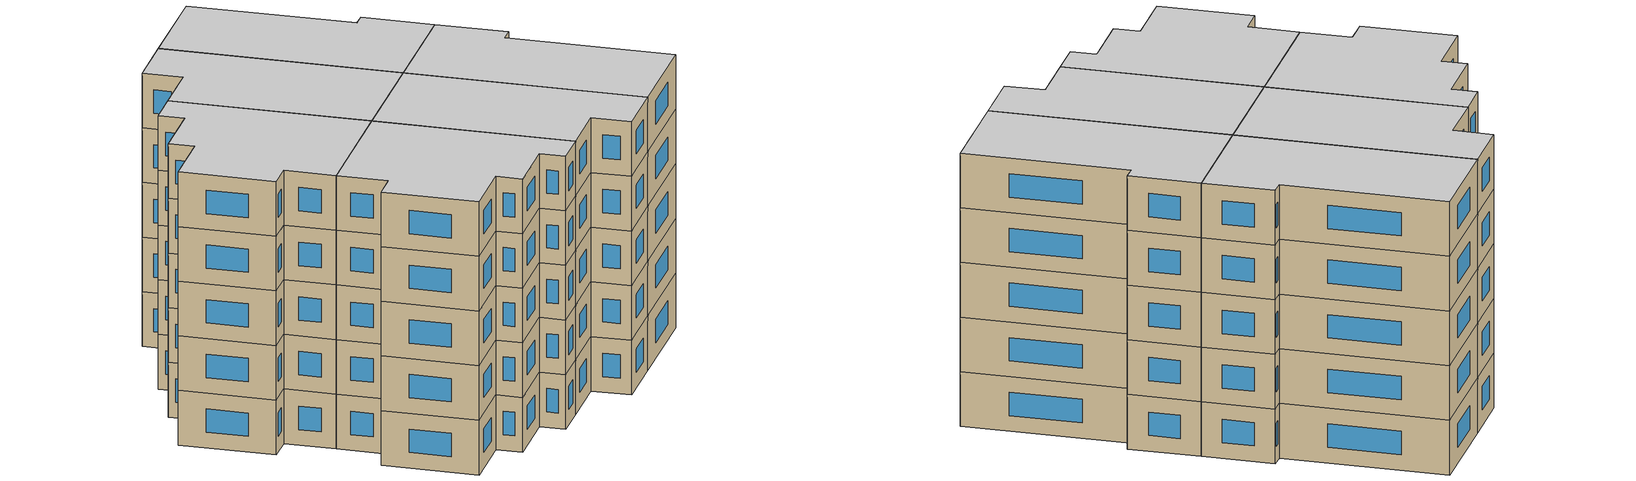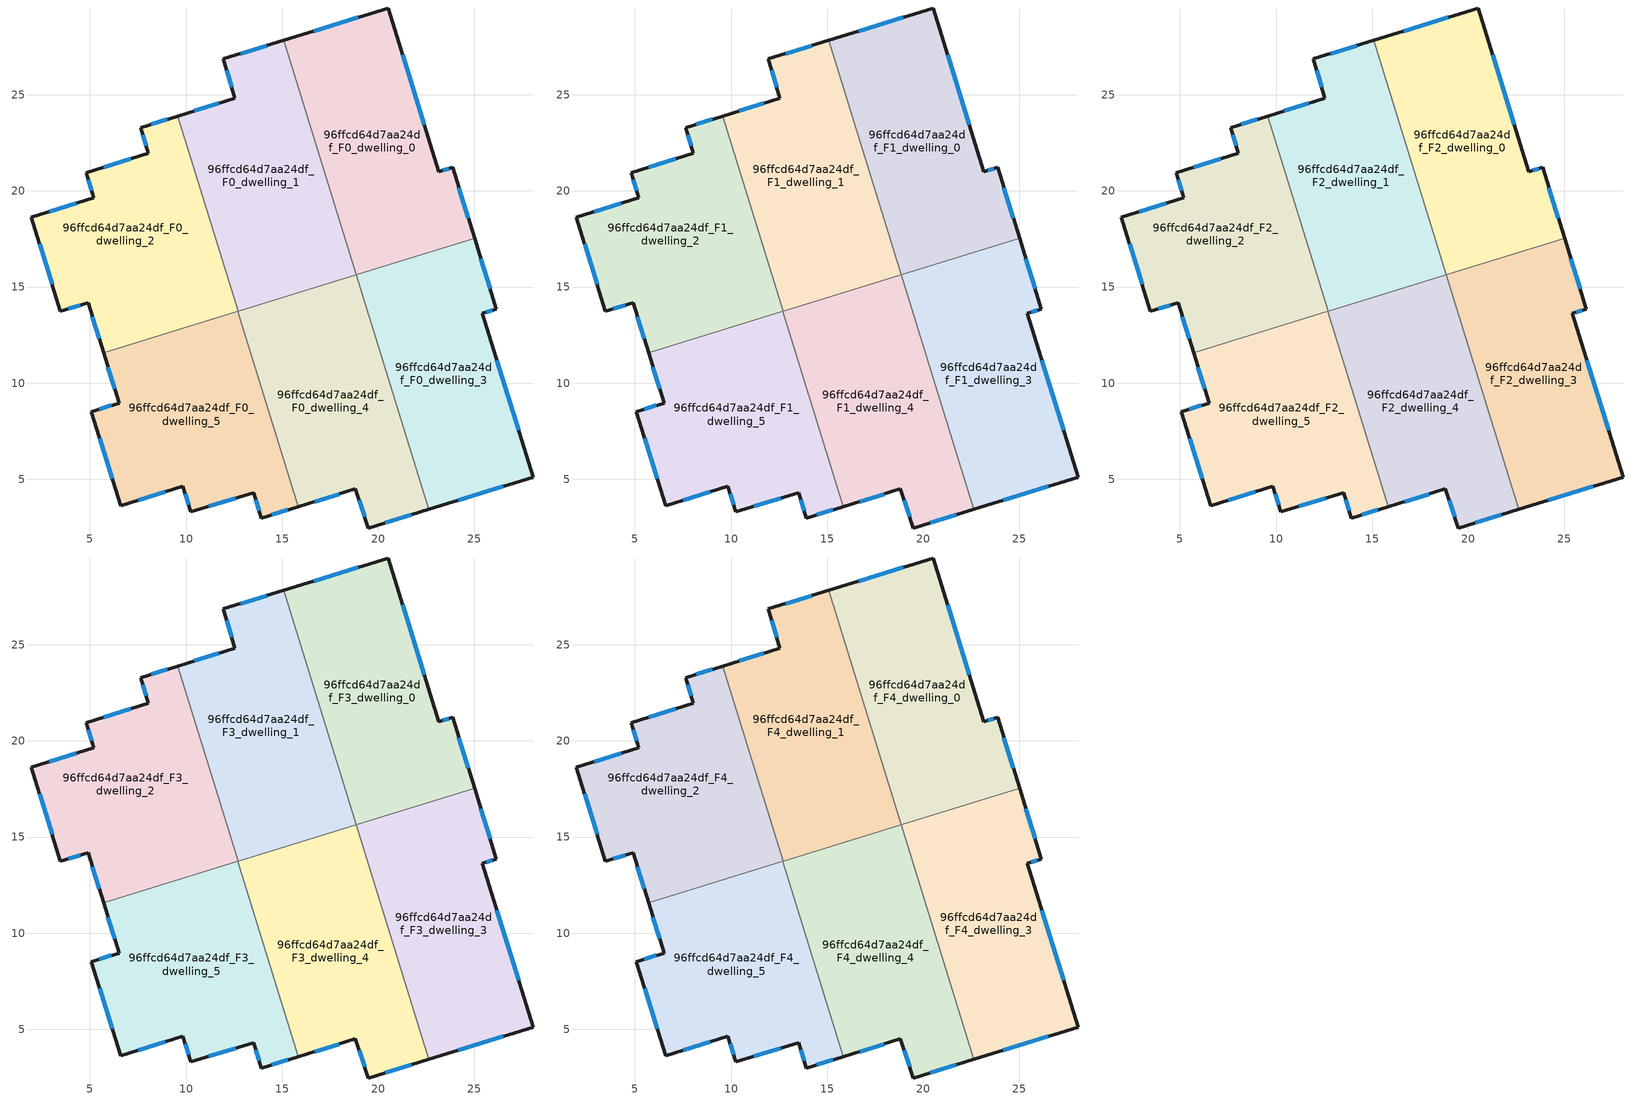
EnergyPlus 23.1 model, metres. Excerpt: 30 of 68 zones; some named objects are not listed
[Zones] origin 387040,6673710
96ffcd64d7aa24df_F0_dwelling_0
 floor ground (EU_floor_Construction): 20.52,29.52 23.15,21 23.87,21.22 25.01,17.54 18.85,15.64 15.09,27.84 z0
 wall outside (EU_wall_Construction): 25.01,17.54 23.87,21.22 23.15,21 20.52,29.52 15.09,27.84 z0:3
 wall to 96ffcd64d7aa24df_F0_dwelling_1 (EU_wall_Construction): 15.09,27.84 18.85,15.64 z0:3
 wall to 96ffcd64d7aa24df_F0_dwelling_3 (EU_wall_Construction): 18.85,15.64 25.01,17.54 z0:3
 window (EU_Window_Construction): 24.68,18.59 24.2,20.17 / 18.96,29.04 16.64,28.32 / 22.39,23.44 21.27,27.08 / 23.66,21.16 23.35,21.07 z0.86:2.14
96ffcd64d7aa24df_F0_dwelling_1
 floor ground (EU_floor_Construction): 15.09,27.84 18.85,15.64 12.71,13.74 9.57,23.9 12.54,24.82 11.94,26.87 z0
 wall outside (EU_wall_Construction): 15.09,27.84 11.94,26.87 12.54,24.82 9.57,23.9 z0:3
 wall to 96ffcd64d7aa24df_F0_dwelling_2 (EU_wall_Construction): 9.57,23.9 12.71,13.74 z0:3
 wall to 96ffcd64d7aa24df_F0_dwelling_4 (EU_wall_Construction): 12.71,13.74 18.85,15.64 z0:3
 window (EU_Window_Construction): 11.69,24.56 10.42,24.16 / 12.11,26.28 12.37,25.41 / 14.19,27.56 12.84,27.15 z0.86:2.14
96ffcd64d7aa24df_F0_dwelling_2
 floor ground (EU_floor_Construction): 9.57,23.9 12.71,13.74 5.71,11.57 4.9,14.19 3.47,13.75 1.96,18.64 5.2,19.64 4.8,20.96 8.04,21.96 7.63,23.3 z0
 wall outside (EU_wall_Construction): 9.57,23.9 7.63,23.3 8.04,21.96 4.8,20.96 5.2,19.64 1.96,18.64 3.47,13.75 4.9,14.19 5.71,11.57 z0:3
 wall to 96ffcd64d7aa24df_F0_dwelling_5 (EU_wall_Construction): 5.71,11.57 12.7,13.73 z0:3
 window (EU_Window_Construction): 5.13,13.44 5.48,12.32 / 3.88,13.87 4.49,14.06 / 2.39,17.24 3.04,15.14 / 4.28,19.35 2.88,18.92 / 4.91,20.58 5.09,20.02 / 7.12,21.67 5.72,21.24 / 7.75,22.92 7.93,22.34 / 9.01,23.73 8.18,23.47 z0.86:2.14
96ffcd64d7aa24df_F0_dwelling_3
 floor ground (EU_floor_Construction): 25.01,17.54 26.15,13.85 25.42,13.63 28.05,5.11 22.62,3.43 18.85,15.63 z0
 wall outside (EU_wall_Construction): 22.62,3.43 28.05,5.11 25.42,13.63 26.15,13.85 25.01,17.54 z0:3
 wall to 96ffcd64d7aa24df_F0_dwelling_4 (EU_wall_Construction): 18.85,15.63 22.62,3.43 z0:3
 window (EU_Window_Construction): 25.82,14.9 25.34,16.48 / 25.63,13.69 25.94,13.79 / 27.3,7.54 26.18,11.19 / 24.17,3.91 26.5,4.63 z0.86:2.14
96ffcd64d7aa24df_F0_dwelling_4
 floor ground (EU_floor_Construction): 18.85,15.63 22.62,3.43 19.48,2.46 18.81,4.49 15.84,3.57 12.7,13.74 z0
 wall outside (EU_wall_Construction): 15.84,3.57 18.81,4.49 19.48,2.46 22.62,3.43 z0:3
 wall to 96ffcd64d7aa24df_F0_dwelling_5 (EU_wall_Construction): 12.7,13.74 15.84,3.57 z0:3
 window (EU_Window_Construction): 20.38,2.74 21.72,3.16 / 19,3.91 19.29,3.04 / 16.69,3.84 17.96,4.23 z0.86:2.14
96ffcd64d7aa24df_F0_dwelling_5
 floor ground (EU_floor_Construction): 12.7,13.74 15.84,3.57 13.92,2.98 13.51,4.3 10.25,3.3 9.84,4.63 6.59,3.63 5.08,8.52 6.51,8.96 5.71,11.57 z0
 wall outside (EU_wall_Construction): 5.71,11.57 6.51,8.96 5.08,8.52 6.59,3.63 9.84,4.63 10.25,3.3 13.51,4.3 13.92,2.98 15.84,3.57 z0:3
 window (EU_Window_Construction): 9.96,4.25 10.13,3.68 / 7.52,3.92 8.91,4.35 / 5.51,7.12 6.16,5.03 / 6.1,8.84 5.49,8.65 / 5.94,10.83 6.28,9.71 / 14.47,3.15 15.29,3.4 / 13.63,3.93 13.8,3.36 / 11.18,3.58 12.58,4.02 z0.86:2.14
96ffcd64d7aa24df_F1_dwelling_0
 floor to 96ffcd64d7aa24df_F0_dwelling_0 (EU_floor_Construction): 20.52,29.52 23.15,21 23.87,21.22 25.01,17.54 18.85,15.64 15.09,27.84 z3
 wall outside (EU_wall_Construction): 25.01,17.54 23.87,21.22 23.15,21 20.52,29.52 15.09,27.84 z3:6
 wall to 96ffcd64d7aa24df_F1_dwelling_1 (EU_wall_Construction): 15.09,27.84 18.85,15.64 z3:6
 wall to 96ffcd64d7aa24df_F1_dwelling_3 (EU_wall_Construction): 18.85,15.64 25.01,17.54 z3:6
 window (EU_Window_Construction): 24.68,18.59 24.2,20.17 / 18.96,29.04 16.64,28.32 / 22.39,23.44 21.27,27.08 / 23.66,21.16 23.35,21.07 z3.86:5.14
96ffcd64d7aa24df_F1_dwelling_1
 floor to 96ffcd64d7aa24df_F0_dwelling_1 (EU_floor_Construction): 15.09,27.84 18.85,15.64 12.71,13.74 9.57,23.9 12.54,24.82 11.94,26.87 z3
 wall outside (EU_wall_Construction): 15.09,27.84 11.94,26.87 12.54,24.82 9.57,23.9 z3:6
 wall to 96ffcd64d7aa24df_F1_dwelling_2 (EU_wall_Construction): 9.57,23.9 12.71,13.74 z3:6
 wall to 96ffcd64d7aa24df_F1_dwelling_4 (EU_wall_Construction): 12.71,13.74 18.85,15.64 z3:6
 window (EU_Window_Construction): 11.69,24.56 10.42,24.16 / 12.11,26.28 12.37,25.41 / 14.19,27.56 12.84,27.15 z3.86:5.14
96ffcd64d7aa24df_F1_dwelling_2
 floor to 96ffcd64d7aa24df_F0_dwelling_2 (EU_floor_Construction): 9.57,23.9 12.71,13.74 5.71,11.57 4.9,14.19 3.47,13.75 1.96,18.64 5.2,19.64 4.8,20.96 8.04,21.96 7.63,23.3 z3
 wall outside (EU_wall_Construction): 9.57,23.9 7.63,23.3 8.04,21.96 4.8,20.96 5.2,19.64 1.96,18.64 3.47,13.75 4.9,14.19 5.71,11.57 z3:6
 wall to 96ffcd64d7aa24df_F1_dwelling_5 (EU_wall_Construction): 5.71,11.57 12.7,13.73 z3:6
 window (EU_Window_Construction): 5.13,13.44 5.48,12.32 / 3.88,13.87 4.49,14.06 / 2.39,17.24 3.04,15.14 / 4.28,19.35 2.88,18.92 / 4.91,20.58 5.09,20.02 / 7.12,21.67 5.72,21.24 / 7.75,22.92 7.93,22.34 / 9.01,23.73 8.18,23.47 z3.86:5.14
96ffcd64d7aa24df_F1_dwelling_3
 floor to 96ffcd64d7aa24df_F0_dwelling_3 (EU_floor_Construction): 25.01,17.54 26.15,13.85 25.42,13.63 28.05,5.11 22.62,3.43 18.85,15.63 z3
 wall outside (EU_wall_Construction): 22.62,3.43 28.05,5.11 25.42,13.63 26.15,13.85 25.01,17.54 z3:6
 wall to 96ffcd64d7aa24df_F1_dwelling_4 (EU_wall_Construction): 18.85,15.63 22.62,3.43 z3:6
 window (EU_Window_Construction): 25.82,14.9 25.34,16.48 / 25.63,13.69 25.94,13.79 / 27.3,7.54 26.18,11.19 / 24.17,3.91 26.5,4.63 z3.86:5.14
96ffcd64d7aa24df_F1_dwelling_4
 floor to 96ffcd64d7aa24df_F0_dwelling_4 (EU_floor_Construction): 18.85,15.63 22.62,3.43 19.48,2.46 18.81,4.49 15.84,3.57 12.7,13.74 z3
 wall outside (EU_wall_Construction): 15.84,3.57 18.81,4.49 19.48,2.46 22.62,3.43 z3:6
 wall to 96ffcd64d7aa24df_F1_dwelling_5 (EU_wall_Construction): 12.7,13.74 15.84,3.57 z3:6
 window (EU_Window_Construction): 20.38,2.74 21.72,3.16 / 19,3.91 19.29,3.04 / 16.69,3.84 17.96,4.23 z3.86:5.14
96ffcd64d7aa24df_F1_dwelling_5
 floor to 96ffcd64d7aa24df_F0_dwelling_5 (EU_floor_Construction): 12.7,13.74 15.84,3.57 13.92,2.98 13.51,4.3 10.25,3.3 9.84,4.63 6.59,3.63 5.08,8.52 6.51,8.96 5.71,11.57 z3
 wall outside (EU_wall_Construction): 5.71,11.57 6.51,8.96 5.08,8.52 6.59,3.63 9.84,4.63 10.25,3.3 13.51,4.3 13.92,2.98 15.84,3.57 z3:6
 window (EU_Window_Construction): 9.96,4.25 10.13,3.68 / 7.52,3.92 8.91,4.35 / 5.51,7.12 6.16,5.03 / 6.1,8.84 5.49,8.65 / 5.94,10.83 6.28,9.71 / 14.47,3.15 15.29,3.4 / 13.63,3.93 13.8,3.36 / 11.18,3.58 12.58,4.02 z3.86:5.14
96ffcd64d7aa24df_F2_dwelling_0
 floor to 96ffcd64d7aa24df_F1_dwelling_0 (EU_floor_Construction): 20.52,29.52 23.15,21 23.87,21.22 25.01,17.54 18.85,15.64 15.09,27.84 z6
 wall outside (EU_wall_Construction): 25.01,17.54 23.87,21.22 23.15,21 20.52,29.52 15.09,27.84 z6:9
 wall to 96ffcd64d7aa24df_F2_dwelling_1 (EU_wall_Construction): 15.09,27.84 18.85,15.64 z6:9
 wall to 96ffcd64d7aa24df_F2_dwelling_3 (EU_wall_Construction): 18.85,15.64 25.01,17.54 z6:9
 window (EU_Window_Construction): 24.68,18.59 24.2,20.17 / 18.96,29.04 16.64,28.32 / 22.39,23.44 21.27,27.08 / 23.66,21.16 23.35,21.07 z6.86:8.14
96ffcd64d7aa24df_F2_dwelling_1
 floor to 96ffcd64d7aa24df_F1_dwelling_1 (EU_floor_Construction): 15.09,27.84 18.85,15.64 12.71,13.74 9.57,23.9 12.54,24.82 11.94,26.87 z6
 wall outside (EU_wall_Construction): 15.09,27.84 11.94,26.87 12.54,24.82 9.57,23.9 z6:9
 wall to 96ffcd64d7aa24df_F2_dwelling_2 (EU_wall_Construction): 9.57,23.9 12.71,13.74 z6:9
 wall to 96ffcd64d7aa24df_F2_dwelling_4 (EU_wall_Construction): 12.71,13.74 18.85,15.64 z6:9
 window (EU_Window_Construction): 11.69,24.56 10.42,24.16 / 12.11,26.28 12.37,25.41 / 14.19,27.56 12.84,27.15 z6.86:8.14
96ffcd64d7aa24df_F2_dwelling_2
 floor to 96ffcd64d7aa24df_F1_dwelling_2 (EU_floor_Construction): 9.57,23.9 12.71,13.74 5.71,11.57 4.9,14.19 3.47,13.75 1.96,18.64 5.2,19.64 4.8,20.96 8.04,21.96 7.63,23.3 z6
 wall outside (EU_wall_Construction): 9.57,23.9 7.63,23.3 8.04,21.96 4.8,20.96 5.2,19.64 1.96,18.64 3.47,13.75 4.9,14.19 5.71,11.57 z6:9
 wall to 96ffcd64d7aa24df_F2_dwelling_5 (EU_wall_Construction): 5.71,11.57 12.7,13.73 z6:9
 window (EU_Window_Construction): 5.13,13.44 5.48,12.32 / 3.88,13.87 4.49,14.06 / 2.39,17.24 3.04,15.14 / 4.28,19.35 2.88,18.92 / 4.91,20.58 5.09,20.02 / 7.12,21.67 5.72,21.24 / 7.75,22.92 7.93,22.34 / 9.01,23.73 8.18,23.47 z6.86:8.14
96ffcd64d7aa24df_F2_dwelling_3
 floor to 96ffcd64d7aa24df_F1_dwelling_3 (EU_floor_Construction): 25.01,17.54 26.15,13.85 25.42,13.63 28.05,5.11 22.62,3.43 18.85,15.63 z6
 wall outside (EU_wall_Construction): 22.62,3.43 28.05,5.11 25.42,13.63 26.15,13.85 25.01,17.54 z6:9
 wall to 96ffcd64d7aa24df_F2_dwelling_4 (EU_wall_Construction): 18.85,15.63 22.62,3.43 z6:9
 window (EU_Window_Construction): 25.82,14.9 25.34,16.48 / 25.63,13.69 25.94,13.79 / 27.3,7.54 26.18,11.19 / 24.17,3.91 26.5,4.63 z6.86:8.14
96ffcd64d7aa24df_F2_dwelling_4
 floor to 96ffcd64d7aa24df_F1_dwelling_4 (EU_floor_Construction): 18.85,15.63 22.62,3.43 19.48,2.46 18.81,4.49 15.84,3.57 12.7,13.74 z6
 wall outside (EU_wall_Construction): 15.84,3.57 18.81,4.49 19.48,2.46 22.62,3.43 z6:9
 wall to 96ffcd64d7aa24df_F2_dwelling_5 (EU_wall_Construction): 12.7,13.74 15.84,3.57 z6:9
 window (EU_Window_Construction): 20.38,2.74 21.72,3.16 / 19,3.91 19.29,3.04 / 16.69,3.84 17.96,4.23 z6.86:8.14
96ffcd64d7aa24df_F2_dwelling_5
 floor to 96ffcd64d7aa24df_F1_dwelling_5 (EU_floor_Construction): 12.7,13.74 15.84,3.57 13.92,2.98 13.51,4.3 10.25,3.3 9.84,4.63 6.59,3.63 5.08,8.52 6.51,8.96 5.71,11.57 z6
 wall outside (EU_wall_Construction): 5.71,11.57 6.51,8.96 5.08,8.52 6.59,3.63 9.84,4.63 10.25,3.3 13.51,4.3 13.92,2.98 15.84,3.57 z6:9
 window (EU_Window_Construction): 9.96,4.25 10.13,3.68 / 7.52,3.92 8.91,4.35 / 5.51,7.12 6.16,5.03 / 6.1,8.84 5.49,8.65 / 5.94,10.83 6.28,9.71 / 14.47,3.15 15.29,3.4 / 13.63,3.93 13.8,3.36 / 11.18,3.58 12.58,4.02 z6.86:8.14
96ffcd64d7aa24df_F3_dwelling_0
 floor to 96ffcd64d7aa24df_F2_dwelling_0 (EU_floor_Construction): 20.52,29.52 23.15,21 23.87,21.22 25.01,17.54 18.85,15.64 15.09,27.84 z9
 wall outside (EU_wall_Construction): 25.01,17.54 23.87,21.22 23.15,21 20.52,29.52 15.09,27.84 z9:12
 wall to 96ffcd64d7aa24df_F3_dwelling_1 (EU_wall_Construction): 15.09,27.84 18.85,15.64 z9:12
 wall to 96ffcd64d7aa24df_F3_dwelling_3 (EU_wall_Construction): 18.85,15.64 25.01,17.54 z9:12
 window (EU_Window_Construction): 24.68,18.59 24.2,20.17 / 18.96,29.04 16.64,28.32 / 22.39,23.44 21.27,27.08 / 23.66,21.16 23.35,21.07 z9.86:11.14
96ffcd64d7aa24df_F3_dwelling_1
 floor to 96ffcd64d7aa24df_F2_dwelling_1 (EU_floor_Construction): 15.09,27.84 18.85,15.64 12.71,13.74 9.57,23.9 12.54,24.82 11.94,26.87 z9
 wall outside (EU_wall_Construction): 15.09,27.84 11.94,26.87 12.54,24.82 9.57,23.9 z9:12
 wall to 96ffcd64d7aa24df_F3_dwelling_2 (EU_wall_Construction): 9.57,23.9 12.71,13.74 z9:12
 wall to 96ffcd64d7aa24df_F3_dwelling_4 (EU_wall_Construction): 12.71,13.74 18.85,15.64 z9:12
 window (EU_Window_Construction): 11.69,24.56 10.42,24.16 / 12.11,26.28 12.37,25.41 / 14.19,27.56 12.84,27.15 z9.86:11.14
96ffcd64d7aa24df_F3_dwelling_2
 floor to 96ffcd64d7aa24df_F2_dwelling_2 (EU_floor_Construction): 9.57,23.9 12.71,13.74 5.71,11.57 4.9,14.19 3.47,13.75 1.96,18.64 5.2,19.64 4.8,20.96 8.04,21.96 7.63,23.3 z9
 wall outside (EU_wall_Construction): 9.57,23.9 7.63,23.3 8.04,21.96 4.8,20.96 5.2,19.64 1.96,18.64 3.47,13.75 4.9,14.19 5.71,11.57 z9:12
 wall to 96ffcd64d7aa24df_F3_dwelling_5 (EU_wall_Construction): 5.71,11.57 12.7,13.73 z9:12
 window (EU_Window_Construction): 5.13,13.44 5.48,12.32 / 3.88,13.87 4.49,14.06 / 2.39,17.24 3.04,15.14 / 4.28,19.35 2.88,18.92 / 4.91,20.58 5.09,20.02 / 7.12,21.67 5.72,21.24 / 7.75,22.92 7.93,22.34 / 9.01,23.73 8.18,23.47 z9.86:11.14
96ffcd64d7aa24df_F3_dwelling_3
 floor to 96ffcd64d7aa24df_F2_dwelling_3 (EU_floor_Construction): 25.01,17.54 26.15,13.85 25.42,13.63 28.05,5.11 22.62,3.43 18.85,15.63 z9
 wall outside (EU_wall_Construction): 22.62,3.43 28.05,5.11 25.42,13.63 26.15,13.85 25.01,17.54 z9:12
 wall to 96ffcd64d7aa24df_F3_dwelling_4 (EU_wall_Construction): 18.85,15.63 22.62,3.43 z9:12
 window (EU_Window_Construction): 25.82,14.9 25.34,16.48 / 25.63,13.69 25.94,13.79 / 27.3,7.54 26.18,11.19 / 24.17,3.91 26.5,4.63 z9.86:11.14
96ffcd64d7aa24df_F3_dwelling_4
 floor to 96ffcd64d7aa24df_F2_dwelling_4 (EU_floor_Construction): 18.85,15.63 22.62,3.43 19.48,2.46 18.81,4.49 15.84,3.57 12.7,13.74 z9
 wall outside (EU_wall_Construction): 15.84,3.57 18.81,4.49 19.48,2.46 22.62,3.43 z9:12
 wall to 96ffcd64d7aa24df_F3_dwelling_5 (EU_wall_Construction): 12.7,13.74 15.84,3.57 z9:12
 window (EU_Window_Construction): 20.38,2.74 21.72,3.16 / 19,3.91 19.29,3.04 / 16.69,3.84 17.96,4.23 z9.86:11.14
96ffcd64d7aa24df_F3_dwelling_5
 floor to 96ffcd64d7aa24df_F2_dwelling_5 (EU_floor_Construction): 12.7,13.74 15.84,3.57 13.92,2.98 13.51,4.3 10.25,3.3 9.84,4.63 6.59,3.63 5.08,8.52 6.51,8.96 5.71,11.57 z9
 wall outside (EU_wall_Construction): 5.71,11.57 6.51,8.96 5.08,8.52 6.59,3.63 9.84,4.63 10.25,3.3 13.51,4.3 13.92,2.98 15.84,3.57 z9:12
 window (EU_Window_Construction): 9.96,4.25 10.13,3.68 / 7.52,3.92 8.91,4.35 / 5.51,7.12 6.16,5.03 / 6.1,8.84 5.49,8.65 / 5.94,10.83 6.28,9.71 / 14.47,3.15 15.29,3.4 / 13.63,3.93 13.8,3.36 / 11.18,3.58 12.58,4.02 z9.86:11.14
96ffcd64d7aa24df_F4_dwelling_0
 floor to 96ffcd64d7aa24df_F3_dwelling_0 (EU_floor_Construction): 20.52,29.52 23.15,21 23.87,21.22 25.01,17.54 18.85,15.64 15.09,27.84 z12
 wall outside (EU_wall_Construction): 25.01,17.54 23.87,21.22 23.15,21 20.52,29.52 15.09,27.84 z12:15
 wall to 96ffcd64d7aa24df_F4_dwelling_1 (EU_wall_Construction): 15.09,27.84 18.85,15.64 z12:15
 wall to 96ffcd64d7aa24df_F4_dwelling_3 (EU_wall_Construction): 18.85,15.64 25.01,17.54 z12:15
 window (EU_Window_Construction): 24.68,18.59 24.2,20.17 / 18.96,29.04 16.64,28.32 / 22.39,23.44 21.27,27.08 / 23.66,21.16 23.35,21.07 z12.86:14.14
 ceiling to 96ffcd64d7aa24df_F5_dwelling_0 (EU_floor_Construction): 25.01,17.54 23.87,21.22 23.15,21 20.52,29.52 15.09,27.84 18.85,15.64 z15
96ffcd64d7aa24df_F4_dwelling_1
 floor to 96ffcd64d7aa24df_F3_dwelling_1 (EU_floor_Construction): 15.09,27.84 18.85,15.64 12.71,13.74 9.57,23.9 12.54,24.82 11.94,26.87 z12
 wall outside (EU_wall_Construction): 15.09,27.84 11.94,26.87 12.54,24.82 9.57,23.9 z12:15
 wall to 96ffcd64d7aa24df_F4_dwelling_2 (EU_wall_Construction): 9.57,23.9 12.71,13.74 z12:15
 wall to 96ffcd64d7aa24df_F4_dwelling_4 (EU_wall_Construction): 12.71,13.74 18.85,15.64 z12:15
 window (EU_Window_Construction): 11.69,24.56 10.42,24.16 / 12.11,26.28 12.37,25.41 / 14.19,27.56 12.84,27.15 z12.86:14.14
 ceiling to 96ffcd64d7aa24df_F5_dwelling_1 (EU_floor_Construction): 18.85,15.64 15.09,27.84 11.94,26.87 12.54,24.82 9.57,23.9 12.71,13.74 z15
96ffcd64d7aa24df_F4_dwelling_2
 floor to 96ffcd64d7aa24df_F3_dwelling_2 (EU_floor_Construction): 9.57,23.9 12.71,13.74 5.71,11.57 4.9,14.19 3.47,13.75 1.96,18.64 5.2,19.64 4.8,20.96 8.04,21.96 7.63,23.3 z12
 wall outside (EU_wall_Construction): 9.57,23.9 7.63,23.3 8.04,21.96 4.8,20.96 5.2,19.64 1.96,18.64 3.47,13.75 4.9,14.19 5.71,11.57 z12:15
 wall to 96ffcd64d7aa24df_F4_dwelling_5 (EU_wall_Construction): 5.71,11.57 12.7,13.73 z12:15
 window (EU_Window_Construction): 5.13,13.44 5.48,12.32 / 3.88,13.87 4.49,14.06 / 2.39,17.24 3.04,15.14 / 4.28,19.35 2.88,18.92 / 4.91,20.58 5.09,20.02 / 7.12,21.67 5.72,21.24 / 7.75,22.92 7.93,22.34 / 9.01,23.73 8.18,23.47 z12.86:14.14
 ceiling to 96ffcd64d7aa24df_F5_dwelling_2 (EU_floor_Construction): 12.71,13.74 9.57,23.9 7.63,23.3 8.04,21.96 4.8,20.96 5.2,19.64 1.96,18.64 3.47,13.75 4.9,14.19 5.71,11.57 z15
96ffcd64d7aa24df_F4_dwelling_3
 floor to 96ffcd64d7aa24df_F3_dwelling_3 (EU_floor_Construction): 25.01,17.54 26.15,13.85 25.42,13.63 28.05,5.11 22.62,3.43 18.85,15.63 z12
 wall outside (EU_wall_Construction): 22.62,3.43 28.05,5.11 25.42,13.63 26.15,13.85 25.01,17.54 z12:15
 wall to 96ffcd64d7aa24df_F4_dwelling_4 (EU_wall_Construction): 18.85,15.63 22.62,3.43 z12:15
 window (EU_Window_Construction): 25.82,14.9 25.34,16.48 / 25.63,13.69 25.94,13.79 / 27.3,7.54 26.18,11.19 / 24.17,3.91 26.5,4.63 z12.86:14.14
 ceiling to 96ffcd64d7aa24df_F5_dwelling_3 (EU_floor_Construction): 28.05,5.11 25.42,13.63 26.15,13.85 25.01,17.54 18.85,15.63 22.62,3.43 z15
96ffcd64d7aa24df_F4_dwelling_4
 floor to 96ffcd64d7aa24df_F3_dwelling_4 (EU_floor_Construction): 18.85,15.63 22.62,3.43 19.48,2.46 18.81,4.49 15.84,3.57 12.7,13.74 z12
 wall outside (EU_wall_Construction): 15.84,3.57 18.81,4.49 19.48,2.46 22.62,3.43 z12:15
 wall to 96ffcd64d7aa24df_F4_dwelling_5 (EU_wall_Construction): 12.7,13.74 15.84,3.57 z12:15
 window (EU_Window_Construction): 20.38,2.74 21.72,3.16 / 19,3.91 19.29,3.04 / 16.69,3.84 17.96,4.23 z12.86:14.14
 ceiling to 96ffcd64d7aa24df_F5_dwelling_4 (EU_floor_Construction): 22.62,3.43 18.85,15.63 12.7,13.74 15.84,3.57 18.81,4.49 19.48,2.46 z15
96ffcd64d7aa24df_F4_dwelling_5
 floor to 96ffcd64d7aa24df_F3_dwelling_5 (EU_floor_Construction): 12.7,13.74 15.84,3.57 13.92,2.98 13.51,4.3 10.25,3.3 9.84,4.63 6.59,3.63 5.08,8.52 6.51,8.96 5.71,11.57 z12
 wall outside (EU_wall_Construction): 5.71,11.57 6.51,8.96 5.08,8.52 6.59,3.63 9.84,4.63 10.25,3.3 13.51,4.3 13.92,2.98 15.84,3.57 z12:15
 window (EU_Window_Construction): 9.96,4.25 10.13,3.68 / 7.52,3.92 8.91,4.35 / 5.51,7.12 6.16,5.03 / 6.1,8.84 5.49,8.65 / 5.94,10.83 6.28,9.71 / 14.47,3.15 15.29,3.4 / 13.63,3.93 13.8,3.36 / 11.18,3.58 12.58,4.02 z12.86:14.14
 ceiling to 96ffcd64d7aa24df_F5_dwelling_5 (EU_floor_Construction): 15.84,3.57 12.7,13.74 5.71,11.57 6.51,8.96 5.08,8.52 6.59,3.63 9.84,4.63 10.25,3.3 13.51,4.3 13.92,2.98 z15
[Building]
EU S2 Campaign: North Axis=0; Terrain=City; Solar Distribution=FullExterior
[Site:Location]
Helsinki-Vantaa.AP: Latitude=60.317; Longitude=24.963; Time Zone=2; Elevation=54.6
[SizingPeriod:WeatherFileDays]
AnnualSizingPeriod: Begin Month=1; Begin Day of Month=1; End Month=12; End Day of Month=31; Day of Week for Start Day=Monday; Use Weather File Daylight Saving Period=No; Use Weather File Rain and Snow Indicators=No
[MATERIAL]
EU_InternalMass_Material: Roughness=MediumRough; Thickness=0.1; Conductivity=1; Density=1800; Specific Heat=900; Thermal Absorptance=0.9; Solar Absorptance=0.7; Visible Absorptance=0.7
[MATERIAL:NOMASS] Roughness=MediumRough; Thermal Absorptance=0.9; Solar Absorptance=0.7; Visible Absorptance=0.7
Name | Thermal Resistance
EU_wall_NoMass | 2.6932
EU_floor_NoMass | 2.22482
[WINDOWMATERIAL:SIMPLEGLAZINGSYSTEM]
EU_Window_SimpleGlazing: UFactor=2.14966; Solar Heat Gain Coefficient=0.7; Visible Transmittance=0.7
[CONSTRUCTION]
EU_wall_Construction: EU_wall_NoMass
EU_floor_Construction: EU_floor_NoMass
EU_Window_Construction: EU_Window_SimpleGlazing
EU_InternalMass_Construction: EU_InternalMass_Material
[ZONE] Type=1; Multiplier=1; Ceiling Height=autocalculate; Floor Area=autocalculate; Part of Total Floor Area=Yes
Name | Volume
96ffcd64d7aa24df_F0_dwelling_0; 96ffcd64d7aa24df_F1_dwelling_0; 96ffcd64d7aa24df_F2_dwelling_0; 96ffcd64d7aa24df_F3_dwelling_0; 96ffcd64d7aa24df_F4_dwelling_0 | 226.581
96ffcd64d7aa24df_F0_dwelling_1; 96ffcd64d7aa24df_F1_dwelling_1; 96ffcd64d7aa24df_F2_dwelling_1; 96ffcd64d7aa24df_F3_dwelling_1; 96ffcd64d7aa24df_F4_dwelling_1; 96ffcd64d7aa24df_F0_dwelling_4; 96ffcd64d7aa24df_F1_dwelling_4; 96ffcd64d7aa24df_F2_dwelling_4; 96ffcd64d7aa24df_F3_dwelling_4; 96ffcd64d7aa24df_F4_dwelling_4 | 226.613
96ffcd64d7aa24df_F0_dwelling_2; 96ffcd64d7aa24df_F1_dwelling_2; 96ffcd64d7aa24df_F2_dwelling_2; 96ffcd64d7aa24df_F3_dwelling_2; 96ffcd64d7aa24df_F4_dwelling_2 | 226.603
96ffcd64d7aa24df_F0_dwelling_3; 96ffcd64d7aa24df_F1_dwelling_3; 96ffcd64d7aa24df_F2_dwelling_3; 96ffcd64d7aa24df_F3_dwelling_3; 96ffcd64d7aa24df_F4_dwelling_3 | 226.582
96ffcd64d7aa24df_F0_dwelling_5; 96ffcd64d7aa24df_F1_dwelling_5; 96ffcd64d7aa24df_F2_dwelling_5; 96ffcd64d7aa24df_F3_dwelling_5; 96ffcd64d7aa24df_F4_dwelling_5 | 226.592
[INTERNALMASS] Construction=EU_InternalMass_Construction
Name | Zone or ZoneList | Surface Area
96ffcd64d7aa24df_F0_dwelling_0_EU_InternalMass | 96ffcd64d7aa24df_F0_dwelling_0 | 75.5269
96ffcd64d7aa24df_F0_dwelling_1_EU_InternalMass | 96ffcd64d7aa24df_F0_dwelling_1 | 75.5375
96ffcd64d7aa24df_F0_dwelling_2_EU_InternalMass | 96ffcd64d7aa24df_F0_dwelling_2 | 75.5345
96ffcd64d7aa24df_F0_dwelling_3_EU_InternalMass | 96ffcd64d7aa24df_F0_dwelling_3 | 75.5269
96ffcd64d7aa24df_F0_dwelling_4_EU_InternalMass | 96ffcd64d7aa24df_F0_dwelling_4 | 75.5379
96ffcd64d7aa24df_F0_dwelling_5_EU_InternalMass | 96ffcd64d7aa24df_F0_dwelling_5 | 75.5305
96ffcd64d7aa24df_F1_dwelling_0_EU_InternalMass | 96ffcd64d7aa24df_F1_dwelling_0 | 75.5269
96ffcd64d7aa24df_F1_dwelling_1_EU_InternalMass | 96ffcd64d7aa24df_F1_dwelling_1 | 75.5375
96ffcd64d7aa24df_F1_dwelling_2_EU_InternalMass | 96ffcd64d7aa24df_F1_dwelling_2 | 75.5345
96ffcd64d7aa24df_F1_dwelling_3_EU_InternalMass | 96ffcd64d7aa24df_F1_dwelling_3 | 75.5269
96ffcd64d7aa24df_F1_dwelling_4_EU_InternalMass | 96ffcd64d7aa24df_F1_dwelling_4 | 75.5379
96ffcd64d7aa24df_F1_dwelling_5_EU_InternalMass | 96ffcd64d7aa24df_F1_dwelling_5 | 75.5305
96ffcd64d7aa24df_F2_dwelling_0_EU_InternalMass | 96ffcd64d7aa24df_F2_dwelling_0 | 75.5269
96ffcd64d7aa24df_F2_dwelling_1_EU_InternalMass | 96ffcd64d7aa24df_F2_dwelling_1 | 75.5375
96ffcd64d7aa24df_F2_dwelling_2_EU_InternalMass | 96ffcd64d7aa24df_F2_dwelling_2 | 75.5345
96ffcd64d7aa24df_F2_dwelling_3_EU_InternalMass | 96ffcd64d7aa24df_F2_dwelling_3 | 75.5269
96ffcd64d7aa24df_F2_dwelling_4_EU_InternalMass | 96ffcd64d7aa24df_F2_dwelling_4 | 75.5379
96ffcd64d7aa24df_F2_dwelling_5_EU_InternalMass | 96ffcd64d7aa24df_F2_dwelling_5 | 75.5305
96ffcd64d7aa24df_F3_dwelling_0_EU_InternalMass | 96ffcd64d7aa24df_F3_dwelling_0 | 75.5269
96ffcd64d7aa24df_F3_dwelling_1_EU_InternalMass | 96ffcd64d7aa24df_F3_dwelling_1 | 75.5375
96ffcd64d7aa24df_F3_dwelling_2_EU_InternalMass | 96ffcd64d7aa24df_F3_dwelling_2 | 75.5345
96ffcd64d7aa24df_F3_dwelling_3_EU_InternalMass | 96ffcd64d7aa24df_F3_dwelling_3 | 75.5269
96ffcd64d7aa24df_F3_dwelling_4_EU_InternalMass | 96ffcd64d7aa24df_F3_dwelling_4 | 75.5379
96ffcd64d7aa24df_F3_dwelling_5_EU_InternalMass | 96ffcd64d7aa24df_F3_dwelling_5 | 75.5305
96ffcd64d7aa24df_F4_dwelling_0_EU_InternalMass | 96ffcd64d7aa24df_F4_dwelling_0 | 75.5269
96ffcd64d7aa24df_F4_dwelling_1_EU_InternalMass | 96ffcd64d7aa24df_F4_dwelling_1 | 75.5375
96ffcd64d7aa24df_F4_dwelling_2_EU_InternalMass | 96ffcd64d7aa24df_F4_dwelling_2 | 75.5345
96ffcd64d7aa24df_F4_dwelling_3_EU_InternalMass | 96ffcd64d7aa24df_F4_dwelling_3 | 75.5269
96ffcd64d7aa24df_F4_dwelling_4_EU_InternalMass | 96ffcd64d7aa24df_F4_dwelling_4 | 75.5379
96ffcd64d7aa24df_F4_dwelling_5_EU_InternalMass | 96ffcd64d7aa24df_F4_dwelling_5 | 75.5305
[OTHEREQUIPMENT] Fuel Type=Electricity; Design Level Calculation Method=Watts/Area; Power per Zone Floor Area=1; Fraction Latent=0; Fraction Radiant=0; Fraction Lost=0; Carbon Dioxide Generation Rate=0; EndUse Subcategory=EU_Step8_InternalGains
Name | Zone or ZoneList or Space or SpaceList | Schedule
EU_Step8_InternalGain_96ffcd64d7aa24df_F0_dwelling_0_f000 | 96ffcd64d7aa24df_F0_dwelling_0 | EU_Step8_GainSchedule_96ffcd64d7aa24df_F0_dwelling_0_f000
EU_Step8_InternalGain_96ffcd64d7aa24df_F0_dwelling_1_f000 | 96ffcd64d7aa24df_F0_dwelling_1 | EU_Step8_GainSchedule_96ffcd64d7aa24df_F0_dwelling_1_f000
EU_Step8_InternalGain_96ffcd64d7aa24df_F0_dwelling_2_f000 | 96ffcd64d7aa24df_F0_dwelling_2 | EU_Step8_GainSchedule_96ffcd64d7aa24df_F0_dwelling_2_f000
EU_Step8_InternalGain_96ffcd64d7aa24df_F0_dwelling_3_f000 | 96ffcd64d7aa24df_F0_dwelling_3 | EU_Step8_GainSchedule_96ffcd64d7aa24df_F0_dwelling_3_f000
EU_Step8_InternalGain_96ffcd64d7aa24df_F0_dwelling_4_f000 | 96ffcd64d7aa24df_F0_dwelling_4 | EU_Step8_GainSchedule_96ffcd64d7aa24df_F0_dwelling_4_f000
EU_Step8_InternalGain_96ffcd64d7aa24df_F0_dwelling_5_f000 | 96ffcd64d7aa24df_F0_dwelling_5 | EU_Step8_GainSchedule_96ffcd64d7aa24df_F0_dwelling_5_f000
EU_Step8_InternalGain_96ffcd64d7aa24df_F1_dwelling_0_f000 | 96ffcd64d7aa24df_F1_dwelling_0 | EU_Step8_GainSchedule_96ffcd64d7aa24df_F1_dwelling_0_f000
EU_Step8_InternalGain_96ffcd64d7aa24df_F1_dwelling_1_f000 | 96ffcd64d7aa24df_F1_dwelling_1 | EU_Step8_GainSchedule_96ffcd64d7aa24df_F1_dwelling_1_f000
EU_Step8_InternalGain_96ffcd64d7aa24df_F1_dwelling_2_f000 | 96ffcd64d7aa24df_F1_dwelling_2 | EU_Step8_GainSchedule_96ffcd64d7aa24df_F1_dwelling_2_f000
EU_Step8_InternalGain_96ffcd64d7aa24df_F1_dwelling_3_f000 | 96ffcd64d7aa24df_F1_dwelling_3 | EU_Step8_GainSchedule_96ffcd64d7aa24df_F1_dwelling_3_f000
EU_Step8_InternalGain_96ffcd64d7aa24df_F1_dwelling_4_f000 | 96ffcd64d7aa24df_F1_dwelling_4 | EU_Step8_GainSchedule_96ffcd64d7aa24df_F1_dwelling_4_f000
EU_Step8_InternalGain_96ffcd64d7aa24df_F1_dwelling_5_f000 | 96ffcd64d7aa24df_F1_dwelling_5 | EU_Step8_GainSchedule_96ffcd64d7aa24df_F1_dwelling_5_f000
EU_Step8_InternalGain_96ffcd64d7aa24df_F2_dwelling_0_f000 | 96ffcd64d7aa24df_F2_dwelling_0 | EU_Step8_GainSchedule_96ffcd64d7aa24df_F2_dwelling_0_f000
EU_Step8_InternalGain_96ffcd64d7aa24df_F2_dwelling_1_f000 | 96ffcd64d7aa24df_F2_dwelling_1 | EU_Step8_GainSchedule_96ffcd64d7aa24df_F2_dwelling_1_f000
EU_Step8_InternalGain_96ffcd64d7aa24df_F2_dwelling_2_f000 | 96ffcd64d7aa24df_F2_dwelling_2 | EU_Step8_GainSchedule_96ffcd64d7aa24df_F2_dwelling_2_f000
EU_Step8_InternalGain_96ffcd64d7aa24df_F2_dwelling_3_f000 | 96ffcd64d7aa24df_F2_dwelling_3 | EU_Step8_GainSchedule_96ffcd64d7aa24df_F2_dwelling_3_f000
EU_Step8_InternalGain_96ffcd64d7aa24df_F2_dwelling_4_f000 | 96ffcd64d7aa24df_F2_dwelling_4 | EU_Step8_GainSchedule_96ffcd64d7aa24df_F2_dwelling_4_f000
EU_Step8_InternalGain_96ffcd64d7aa24df_F2_dwelling_5_f000 | 96ffcd64d7aa24df_F2_dwelling_5 | EU_Step8_GainSchedule_96ffcd64d7aa24df_F2_dwelling_5_f000
EU_Step8_InternalGain_96ffcd64d7aa24df_F3_dwelling_0_f000 | 96ffcd64d7aa24df_F3_dwelling_0 | EU_Step8_GainSchedule_96ffcd64d7aa24df_F3_dwelling_0_f000
EU_Step8_InternalGain_96ffcd64d7aa24df_F3_dwelling_1_f000 | 96ffcd64d7aa24df_F3_dwelling_1 | EU_Step8_GainSchedule_96ffcd64d7aa24df_F3_dwelling_1_f000
EU_Step8_InternalGain_96ffcd64d7aa24df_F3_dwelling_2_f000 | 96ffcd64d7aa24df_F3_dwelling_2 | EU_Step8_GainSchedule_96ffcd64d7aa24df_F3_dwelling_2_f000
EU_Step8_InternalGain_96ffcd64d7aa24df_F3_dwelling_3_f000 | 96ffcd64d7aa24df_F3_dwelling_3 | EU_Step8_GainSchedule_96ffcd64d7aa24df_F3_dwelling_3_f000
EU_Step8_InternalGain_96ffcd64d7aa24df_F3_dwelling_4_f000 | 96ffcd64d7aa24df_F3_dwelling_4 | EU_Step8_GainSchedule_96ffcd64d7aa24df_F3_dwelling_4_f000
EU_Step8_InternalGain_96ffcd64d7aa24df_F3_dwelling_5_f000 | 96ffcd64d7aa24df_F3_dwelling_5 | EU_Step8_GainSchedule_96ffcd64d7aa24df_F3_dwelling_5_f000
EU_Step8_InternalGain_96ffcd64d7aa24df_F4_dwelling_0_f000 | 96ffcd64d7aa24df_F4_dwelling_0 | EU_Step8_GainSchedule_96ffcd64d7aa24df_F4_dwelling_0_f000
EU_Step8_InternalGain_96ffcd64d7aa24df_F4_dwelling_1_f000 | 96ffcd64d7aa24df_F4_dwelling_1 | EU_Step8_GainSchedule_96ffcd64d7aa24df_F4_dwelling_1_f000
EU_Step8_InternalGain_96ffcd64d7aa24df_F4_dwelling_2_f000 | 96ffcd64d7aa24df_F4_dwelling_2 | EU_Step8_GainSchedule_96ffcd64d7aa24df_F4_dwelling_2_f000
EU_Step8_InternalGain_96ffcd64d7aa24df_F4_dwelling_3_f000 | 96ffcd64d7aa24df_F4_dwelling_3 | EU_Step8_GainSchedule_96ffcd64d7aa24df_F4_dwelling_3_f000
EU_Step8_InternalGain_96ffcd64d7aa24df_F4_dwelling_4_f000 | 96ffcd64d7aa24df_F4_dwelling_4 | EU_Step8_GainSchedule_96ffcd64d7aa24df_F4_dwelling_4_f000
EU_Step8_InternalGain_96ffcd64d7aa24df_F4_dwelling_5_f000 | 96ffcd64d7aa24df_F4_dwelling_5 | EU_Step8_GainSchedule_96ffcd64d7aa24df_F4_dwelling_5_f000
[ZONEVENTILATION:DESIGNFLOWRATE] Schedule=EU_AlwaysOn; Design Flow Rate Calculation Method=AirChanges/Hour; Air Changes per Hour=0.586271; Ventilation Type=Natural; Fan Pressure Rise=0; Fan Total Efficiency=1; Constant Term Coefficient=1; Temperature Term Coefficient=0; Velocity Term Coefficient=0; Velocity Squared Term Coefficient=0; Minimum Indoor Temperature=-100; Maximum Indoor Temperature=100; Delta Temperature=-100; Minimum Outdoor Temperature=-100; Maximum Outdoor Temperature=100; Maximum Wind Speed=40
Name | Zone or ZoneList or Space or SpaceList
EU_ConstantAir_96ffcd64d7aa24df_F0_dwelling_0 | 96ffcd64d7aa24df_F0_dwelling_0
EU_ConstantAir_96ffcd64d7aa24df_F0_dwelling_1 | 96ffcd64d7aa24df_F0_dwelling_1
EU_ConstantAir_96ffcd64d7aa24df_F0_dwelling_2 | 96ffcd64d7aa24df_F0_dwelling_2
EU_ConstantAir_96ffcd64d7aa24df_F0_dwelling_3 | 96ffcd64d7aa24df_F0_dwelling_3
EU_ConstantAir_96ffcd64d7aa24df_F0_dwelling_4 | 96ffcd64d7aa24df_F0_dwelling_4
EU_ConstantAir_96ffcd64d7aa24df_F0_dwelling_5 | 96ffcd64d7aa24df_F0_dwelling_5
EU_ConstantAir_96ffcd64d7aa24df_F1_dwelling_0 | 96ffcd64d7aa24df_F1_dwelling_0
EU_ConstantAir_96ffcd64d7aa24df_F1_dwelling_1 | 96ffcd64d7aa24df_F1_dwelling_1
EU_ConstantAir_96ffcd64d7aa24df_F1_dwelling_2 | 96ffcd64d7aa24df_F1_dwelling_2
EU_ConstantAir_96ffcd64d7aa24df_F1_dwelling_3 | 96ffcd64d7aa24df_F1_dwelling_3
EU_ConstantAir_96ffcd64d7aa24df_F1_dwelling_4 | 96ffcd64d7aa24df_F1_dwelling_4
EU_ConstantAir_96ffcd64d7aa24df_F1_dwelling_5 | 96ffcd64d7aa24df_F1_dwelling_5
EU_ConstantAir_96ffcd64d7aa24df_F2_dwelling_0 | 96ffcd64d7aa24df_F2_dwelling_0
EU_ConstantAir_96ffcd64d7aa24df_F2_dwelling_1 | 96ffcd64d7aa24df_F2_dwelling_1
EU_ConstantAir_96ffcd64d7aa24df_F2_dwelling_2 | 96ffcd64d7aa24df_F2_dwelling_2
EU_ConstantAir_96ffcd64d7aa24df_F2_dwelling_3 | 96ffcd64d7aa24df_F2_dwelling_3
EU_ConstantAir_96ffcd64d7aa24df_F2_dwelling_4 | 96ffcd64d7aa24df_F2_dwelling_4
EU_ConstantAir_96ffcd64d7aa24df_F2_dwelling_5 | 96ffcd64d7aa24df_F2_dwelling_5
EU_ConstantAir_96ffcd64d7aa24df_F3_dwelling_0 | 96ffcd64d7aa24df_F3_dwelling_0
EU_ConstantAir_96ffcd64d7aa24df_F3_dwelling_1 | 96ffcd64d7aa24df_F3_dwelling_1
EU_ConstantAir_96ffcd64d7aa24df_F3_dwelling_2 | 96ffcd64d7aa24df_F3_dwelling_2
EU_ConstantAir_96ffcd64d7aa24df_F3_dwelling_3 | 96ffcd64d7aa24df_F3_dwelling_3
EU_ConstantAir_96ffcd64d7aa24df_F3_dwelling_4 | 96ffcd64d7aa24df_F3_dwelling_4
EU_ConstantAir_96ffcd64d7aa24df_F3_dwelling_5 | 96ffcd64d7aa24df_F3_dwelling_5
EU_ConstantAir_96ffcd64d7aa24df_F4_dwelling_0 | 96ffcd64d7aa24df_F4_dwelling_0
EU_ConstantAir_96ffcd64d7aa24df_F4_dwelling_1 | 96ffcd64d7aa24df_F4_dwelling_1
EU_ConstantAir_96ffcd64d7aa24df_F4_dwelling_2 | 96ffcd64d7aa24df_F4_dwelling_2
EU_ConstantAir_96ffcd64d7aa24df_F4_dwelling_3 | 96ffcd64d7aa24df_F4_dwelling_3
EU_ConstantAir_96ffcd64d7aa24df_F4_dwelling_4 | 96ffcd64d7aa24df_F4_dwelling_4
EU_ConstantAir_96ffcd64d7aa24df_F4_dwelling_5 | 96ffcd64d7aa24df_F4_dwelling_5
[HVACTEMPLATE:THERMOSTAT] Constant Heating Setpoint=20; Constant Cooling Setpoint=50
EU_HeatOnly_96ffcd64d7aa24df_F0_dwelling_0; EU_HeatOnly_96ffcd64d7aa24df_F0_dwelling_1; EU_HeatOnly_96ffcd64d7aa24df_F0_dwelling_2; EU_HeatOnly_96ffcd64d7aa24df_F0_dwelling_3; EU_HeatOnly_96ffcd64d7aa24df_F0_dwelling_4; EU_HeatOnly_96ffcd64d7aa24df_F0_dwelling_5; EU_HeatOnly_96ffcd64d7aa24df_F1_dwelling_0; EU_HeatOnly_96ffcd64d7aa24df_F1_dwelling_1; EU_HeatOnly_96ffcd64d7aa24df_F1_dwelling_2; EU_HeatOnly_96ffcd64d7aa24df_F1_dwelling_3; EU_HeatOnly_96ffcd64d7aa24df_F1_dwelling_4; EU_HeatOnly_96ffcd64d7aa24df_F1_dwelling_5; EU_HeatOnly_96ffcd64d7aa24df_F2_dwelling_0; EU_HeatOnly_96ffcd64d7aa24df_F2_dwelling_1; EU_HeatOnly_96ffcd64d7aa24df_F2_dwelling_2; EU_HeatOnly_96ffcd64d7aa24df_F2_dwelling_3; EU_HeatOnly_96ffcd64d7aa24df_F2_dwelling_4; EU_HeatOnly_96ffcd64d7aa24df_F2_dwelling_5; EU_HeatOnly_96ffcd64d7aa24df_F3_dwelling_0; EU_HeatOnly_96ffcd64d7aa24df_F3_dwelling_1; EU_HeatOnly_96ffcd64d7aa24df_F3_dwelling_2; EU_HeatOnly_96ffcd64d7aa24df_F3_dwelling_3; EU_HeatOnly_96ffcd64d7aa24df_F3_dwelling_4; EU_HeatOnly_96ffcd64d7aa24df_F3_dwelling_5; EU_HeatOnly_96ffcd64d7aa24df_F4_dwelling_0
[HVACTEMPLATE:ZONE:IDEALLOADSAIRSYSTEM] System Availability Schedule=EU_AlwaysOn; Maximum Heating Supply Air Temperature=50; Minimum Cooling Supply Air Temperature=13; Maximum Heating Supply Air Humidity Ratio=0.0156; Minimum Cooling Supply Air Humidity Ratio=0.0077; Heating Limit=NoLimit; Cooling Limit=NoLimit; Heating Availability Schedule=EU_AlwaysOn; Cooling Availability Schedule=EU_CoolingOff; Dehumidification Control Type=ConstantSensibleHeatRatio; Cooling Sensible Heat Ratio=0.7; Dehumidification Setpoint=60; Humidification Control Type=None; Humidification Setpoint=30; Outdoor Air Method=None; Outdoor Air Flow Rate per Person=0.00944; Outdoor Air Flow Rate per Zone Floor Area=0; Outdoor Air Flow Rate per Zone=0; Demand Controlled Ventilation Type=None; Outdoor Air Economizer Type=NoEconomizer; Heat Recovery Type=None; Sensible Heat Recovery Effectiveness=0.7; Latent Heat Recovery Effectiveness=0.65
Name | Template Thermostat
96ffcd64d7aa24df_F0_dwelling_0 | EU_HeatOnly_96ffcd64d7aa24df_F0_dwelling_0
96ffcd64d7aa24df_F0_dwelling_1 | EU_HeatOnly_96ffcd64d7aa24df_F0_dwelling_1
96ffcd64d7aa24df_F0_dwelling_2 | EU_HeatOnly_96ffcd64d7aa24df_F0_dwelling_2
96ffcd64d7aa24df_F0_dwelling_3 | EU_HeatOnly_96ffcd64d7aa24df_F0_dwelling_3
96ffcd64d7aa24df_F0_dwelling_4 | EU_HeatOnly_96ffcd64d7aa24df_F0_dwelling_4
96ffcd64d7aa24df_F0_dwelling_5 | EU_HeatOnly_96ffcd64d7aa24df_F0_dwelling_5
96ffcd64d7aa24df_F1_dwelling_0 | EU_HeatOnly_96ffcd64d7aa24df_F1_dwelling_0
96ffcd64d7aa24df_F1_dwelling_1 | EU_HeatOnly_96ffcd64d7aa24df_F1_dwelling_1
96ffcd64d7aa24df_F1_dwelling_2 | EU_HeatOnly_96ffcd64d7aa24df_F1_dwelling_2
96ffcd64d7aa24df_F1_dwelling_3 | EU_HeatOnly_96ffcd64d7aa24df_F1_dwelling_3
96ffcd64d7aa24df_F1_dwelling_4 | EU_HeatOnly_96ffcd64d7aa24df_F1_dwelling_4
96ffcd64d7aa24df_F1_dwelling_5 | EU_HeatOnly_96ffcd64d7aa24df_F1_dwelling_5
96ffcd64d7aa24df_F2_dwelling_0 | EU_HeatOnly_96ffcd64d7aa24df_F2_dwelling_0
96ffcd64d7aa24df_F2_dwelling_1 | EU_HeatOnly_96ffcd64d7aa24df_F2_dwelling_1
96ffcd64d7aa24df_F2_dwelling_2 | EU_HeatOnly_96ffcd64d7aa24df_F2_dwelling_2
96ffcd64d7aa24df_F2_dwelling_3 | EU_HeatOnly_96ffcd64d7aa24df_F2_dwelling_3
96ffcd64d7aa24df_F2_dwelling_4 | EU_HeatOnly_96ffcd64d7aa24df_F2_dwelling_4
96ffcd64d7aa24df_F2_dwelling_5 | EU_HeatOnly_96ffcd64d7aa24df_F2_dwelling_5
96ffcd64d7aa24df_F3_dwelling_0 | EU_HeatOnly_96ffcd64d7aa24df_F3_dwelling_0
96ffcd64d7aa24df_F3_dwelling_1 | EU_HeatOnly_96ffcd64d7aa24df_F3_dwelling_1
96ffcd64d7aa24df_F3_dwelling_2 | EU_HeatOnly_96ffcd64d7aa24df_F3_dwelling_2
96ffcd64d7aa24df_F3_dwelling_3 | EU_HeatOnly_96ffcd64d7aa24df_F3_dwelling_3
96ffcd64d7aa24df_F3_dwelling_4 | EU_HeatOnly_96ffcd64d7aa24df_F3_dwelling_4
96ffcd64d7aa24df_F3_dwelling_5 | EU_HeatOnly_96ffcd64d7aa24df_F3_dwelling_5
96ffcd64d7aa24df_F4_dwelling_0 | EU_HeatOnly_96ffcd64d7aa24df_F4_dwelling_0
96ffcd64d7aa24df_F4_dwelling_1 | EU_HeatOnly_96ffcd64d7aa24df_F4_dwelling_1
96ffcd64d7aa24df_F4_dwelling_2 | EU_HeatOnly_96ffcd64d7aa24df_F4_dwelling_2
96ffcd64d7aa24df_F4_dwelling_3 | EU_HeatOnly_96ffcd64d7aa24df_F4_dwelling_3
96ffcd64d7aa24df_F4_dwelling_4 | EU_HeatOnly_96ffcd64d7aa24df_F4_dwelling_4
96ffcd64d7aa24df_F4_dwelling_5 | EU_HeatOnly_96ffcd64d7aa24df_F4_dwelling_5
[SIZING:ZONE] Zone Cooling Design Supply Air Temperature Input Method=SupplyAirTemperature; Zone Cooling Design Supply Air Temperature=13; Zone Heating Design Supply Air Temperature Input Method=SupplyAirTemperature; Zone Heating Design Supply Air Temperature=50; Zone Cooling Design Supply Air Humidity Ratio=0.008; Zone Heating Design Supply Air Humidity Ratio=0.008; Cooling Design Air Flow Method=DesignDay; Cooling Design Air Flow Rate=0; Cooling Minimum Air Flow per Zone Floor Area=0.000762; Cooling Minimum Air Flow=0; Cooling Minimum Air Flow Fraction=0.2; Heating Design Air Flow Method=DesignDay; Heating Design Air Flow Rate=0; Heating Maximum Air Flow per Zone Floor Area=0.002032; Heating Maximum Air Flow=0.141576; Heating Maximum Air Flow Fraction=0.3; Account for Dedicated Outdoor Air System=No; Dedicated Outdoor Air System Control Strategy=NeutralSupplyAir; Dedicated Outdoor Air Low Setpoint Temperature for Design=autosize; Dedicated Outdoor Air High Setpoint Temperature for Design=autosize; Zone Load Sizing Method=Sensible Load Only No Latent Load; Zone Latent Cooling Design Supply Air Humidity Ratio Input Method=HumidityRatioDifference; Zone Cooling Design Supply Air Humidity Ratio Difference=0.005; Zone Latent Heating Design Supply Air Humidity Ratio Input Method=HumidityRatioDifference; Zone Humidification Design Supply Air Humidity Ratio Difference=0.005
96ffcd64d7aa24df_F0_dwelling_0; 96ffcd64d7aa24df_F0_dwelling_1; 96ffcd64d7aa24df_F0_dwelling_2; 96ffcd64d7aa24df_F0_dwelling_3; 96ffcd64d7aa24df_F0_dwelling_4; 96ffcd64d7aa24df_F0_dwelling_5; 96ffcd64d7aa24df_F1_dwelling_0; 96ffcd64d7aa24df_F1_dwelling_1; 96ffcd64d7aa24df_F1_dwelling_2; 96ffcd64d7aa24df_F1_dwelling_3; 96ffcd64d7aa24df_F1_dwelling_4; 96ffcd64d7aa24df_F1_dwelling_5; 96ffcd64d7aa24df_F2_dwelling_0; 96ffcd64d7aa24df_F2_dwelling_1; 96ffcd64d7aa24df_F2_dwelling_2; 96ffcd64d7aa24df_F2_dwelling_3; 96ffcd64d7aa24df_F2_dwelling_4; 96ffcd64d7aa24df_F2_dwelling_5; 96ffcd64d7aa24df_F3_dwelling_0; 96ffcd64d7aa24df_F3_dwelling_1; 96ffcd64d7aa24df_F3_dwelling_2; 96ffcd64d7aa24df_F3_dwelling_3; 96ffcd64d7aa24df_F3_dwelling_4; 96ffcd64d7aa24df_F3_dwelling_5; 96ffcd64d7aa24df_F4_dwelling_0; 96ffcd64d7aa24df_F4_dwelling_1; 96ffcd64d7aa24df_F4_dwelling_2; 96ffcd64d7aa24df_F4_dwelling_3; 96ffcd64d7aa24df_F4_dwelling_4; 96ffcd64d7aa24df_F4_dwelling_5
[SCHEDULE:CONSTANT]
Name | Hourly Value
EU_AlwaysOn | 1
EU_CoolingOff | 0
[SCHEDULE:FILE] Column Number=1; Rows to Skip at Top=0; Number of Hours of Data=8760; Column Separator=Comma; Interpolate to Timestep=No; Minutes per Item=60; Adjust Schedule for Daylight Savings=Yes
Name | File
EU_Step8_GainSchedule_96ffcd64d7aa24df_F0_dwelling_0_f000 | ../../schedules/96ffcd64d7aa24df/96ffcd64d7aa24df_F0_dwelling_0_f000_gain.csv
EU_Step8_GainSchedule_96ffcd64d7aa24df_F0_dwelling_1_f000 | ../../schedules/96ffcd64d7aa24df/96ffcd64d7aa24df_F0_dwelling_1_f000_gain.csv
EU_Step8_GainSchedule_96ffcd64d7aa24df_F0_dwelling_2_f000 | ../../schedules/96ffcd64d7aa24df/96ffcd64d7aa24df_F0_dwelling_2_f000_gain.csv
EU_Step8_GainSchedule_96ffcd64d7aa24df_F0_dwelling_3_f000 | ../../schedules/96ffcd64d7aa24df/96ffcd64d7aa24df_F0_dwelling_3_f000_gain.csv
EU_Step8_GainSchedule_96ffcd64d7aa24df_F0_dwelling_4_f000 | ../../schedules/96ffcd64d7aa24df/96ffcd64d7aa24df_F0_dwelling_4_f000_gain.csv
EU_Step8_GainSchedule_96ffcd64d7aa24df_F0_dwelling_5_f000 | ../../schedules/96ffcd64d7aa24df/96ffcd64d7aa24df_F0_dwelling_5_f000_gain.csv
EU_Step8_GainSchedule_96ffcd64d7aa24df_F1_dwelling_0_f000 | ../../schedules/96ffcd64d7aa24df/96ffcd64d7aa24df_F1_dwelling_0_f000_gain.csv
EU_Step8_GainSchedule_96ffcd64d7aa24df_F1_dwelling_1_f000 | ../../schedules/96ffcd64d7aa24df/96ffcd64d7aa24df_F1_dwelling_1_f000_gain.csv
EU_Step8_GainSchedule_96ffcd64d7aa24df_F1_dwelling_2_f000 | ../../schedules/96ffcd64d7aa24df/96ffcd64d7aa24df_F1_dwelling_2_f000_gain.csv
EU_Step8_GainSchedule_96ffcd64d7aa24df_F1_dwelling_3_f000 | ../../schedules/96ffcd64d7aa24df/96ffcd64d7aa24df_F1_dwelling_3_f000_gain.csv
EU_Step8_GainSchedule_96ffcd64d7aa24df_F1_dwelling_4_f000 | ../../schedules/96ffcd64d7aa24df/96ffcd64d7aa24df_F1_dwelling_4_f000_gain.csv
EU_Step8_GainSchedule_96ffcd64d7aa24df_F1_dwelling_5_f000 | ../../schedules/96ffcd64d7aa24df/96ffcd64d7aa24df_F1_dwelling_5_f000_gain.csv
EU_Step8_GainSchedule_96ffcd64d7aa24df_F2_dwelling_0_f000 | ../../schedules/96ffcd64d7aa24df/96ffcd64d7aa24df_F2_dwelling_0_f000_gain.csv
EU_Step8_GainSchedule_96ffcd64d7aa24df_F2_dwelling_1_f000 | ../../schedules/96ffcd64d7aa24df/96ffcd64d7aa24df_F2_dwelling_1_f000_gain.csv
EU_Step8_GainSchedule_96ffcd64d7aa24df_F2_dwelling_2_f000 | ../../schedules/96ffcd64d7aa24df/96ffcd64d7aa24df_F2_dwelling_2_f000_gain.csv
EU_Step8_GainSchedule_96ffcd64d7aa24df_F2_dwelling_3_f000 | ../../schedules/96ffcd64d7aa24df/96ffcd64d7aa24df_F2_dwelling_3_f000_gain.csv
EU_Step8_GainSchedule_96ffcd64d7aa24df_F2_dwelling_4_f000 | ../../schedules/96ffcd64d7aa24df/96ffcd64d7aa24df_F2_dwelling_4_f000_gain.csv
EU_Step8_GainSchedule_96ffcd64d7aa24df_F2_dwelling_5_f000 | ../../schedules/96ffcd64d7aa24df/96ffcd64d7aa24df_F2_dwelling_5_f000_gain.csv
EU_Step8_GainSchedule_96ffcd64d7aa24df_F3_dwelling_0_f000 | ../../schedules/96ffcd64d7aa24df/96ffcd64d7aa24df_F3_dwelling_0_f000_gain.csv
EU_Step8_GainSchedule_96ffcd64d7aa24df_F3_dwelling_1_f000 | ../../schedules/96ffcd64d7aa24df/96ffcd64d7aa24df_F3_dwelling_1_f000_gain.csv
EU_Step8_GainSchedule_96ffcd64d7aa24df_F3_dwelling_2_f000 | ../../schedules/96ffcd64d7aa24df/96ffcd64d7aa24df_F3_dwelling_2_f000_gain.csv
EU_Step8_GainSchedule_96ffcd64d7aa24df_F3_dwelling_3_f000 | ../../schedules/96ffcd64d7aa24df/96ffcd64d7aa24df_F3_dwelling_3_f000_gain.csv
EU_Step8_GainSchedule_96ffcd64d7aa24df_F3_dwelling_4_f000 | ../../schedules/96ffcd64d7aa24df/96ffcd64d7aa24df_F3_dwelling_4_f000_gain.csv
EU_Step8_GainSchedule_96ffcd64d7aa24df_F3_dwelling_5_f000 | ../../schedules/96ffcd64d7aa24df/96ffcd64d7aa24df_F3_dwelling_5_f000_gain.csv
EU_Step8_GainSchedule_96ffcd64d7aa24df_F4_dwelling_0_f000 | ../../schedules/96ffcd64d7aa24df/96ffcd64d7aa24df_F4_dwelling_0_f000_gain.csv
EU_Step8_GainSchedule_96ffcd64d7aa24df_F4_dwelling_1_f000 | ../../schedules/96ffcd64d7aa24df/96ffcd64d7aa24df_F4_dwelling_1_f000_gain.csv
EU_Step8_GainSchedule_96ffcd64d7aa24df_F4_dwelling_2_f000 | ../../schedules/96ffcd64d7aa24df/96ffcd64d7aa24df_F4_dwelling_2_f000_gain.csv
EU_Step8_GainSchedule_96ffcd64d7aa24df_F4_dwelling_3_f000 | ../../schedules/96ffcd64d7aa24df/96ffcd64d7aa24df_F4_dwelling_3_f000_gain.csv
EU_Step8_GainSchedule_96ffcd64d7aa24df_F4_dwelling_4_f000 | ../../schedules/96ffcd64d7aa24df/96ffcd64d7aa24df_F4_dwelling_4_f000_gain.csv
EU_Step8_GainSchedule_96ffcd64d7aa24df_F4_dwelling_5_f000 | ../../schedules/96ffcd64d7aa24df/96ffcd64d7aa24df_F4_dwelling_5_f000_gain.csv
